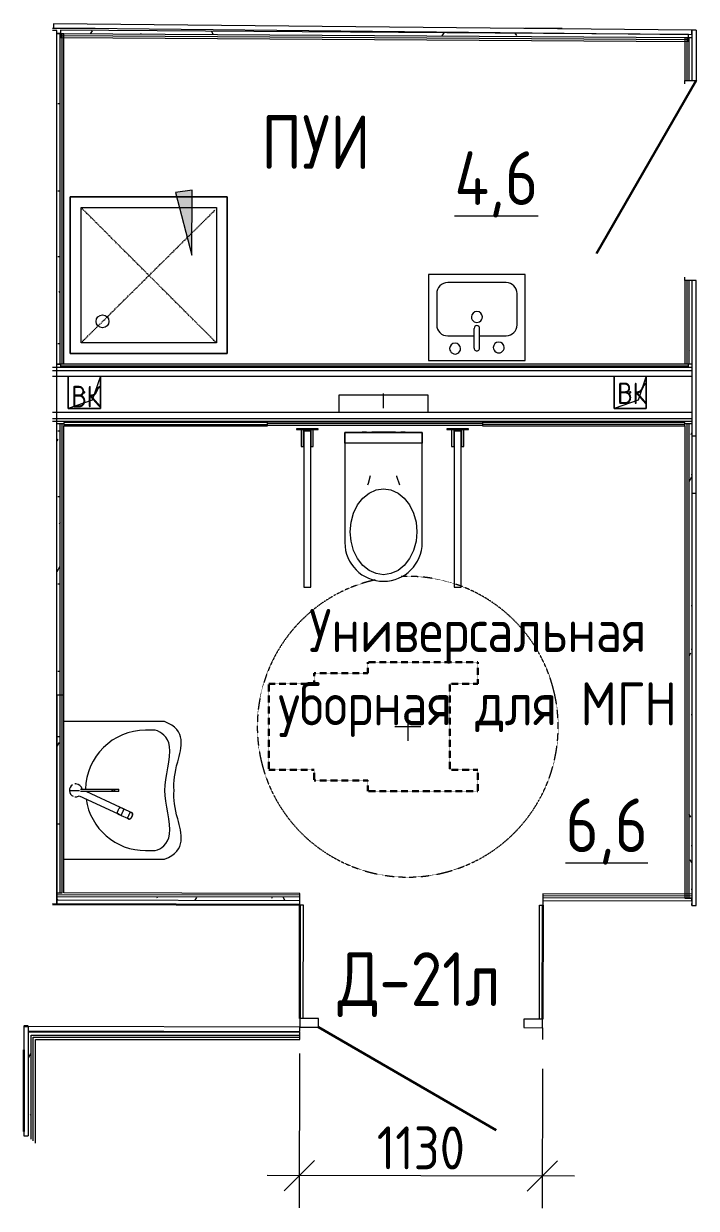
# Model space of a CAD drawing. Header units: millimetres. Extents: x -11345 to 411485, y -9810 to 73012.
# Drawn here: x -6325 to -3196, y 21792 to 27306 of the extents above; entities that cross this region are included whole.
import ezdxf

# ---------------------------------------------------------------- set-up
doc = ezdxf.new("R2010")
doc.units = ezdxf.units.MM
doc.linetypes.add('200_ШТРИХ__ш1_п0_6_', pattern=[1.6, 1, -0.6])
doc.linetypes.add('Hidden', pattern=[7.14375, 4.7625, -2.38125])
for name, color, linetype, lineweight in [('Аннотация', 7, 'Continuous', 18), ('Двери', 7, 'Continuous', 9), ('Марки дверей', 7, 'Continuous', 20), ('Марки помещений', 7, 'Continuous', 20), ('Мебель', 7, 'Continuous', 18), ('Обобщенные модели', 7, 'Continuous', 18), ('Перекрытие', 7, 'Continuous', 9), ('Размеры', 7, 'Continuous', 5), ('Сантехника', 7, 'Continuous', 18), ('Стены внутренние', 7, 'Continuous', 18), ('Стены несущие', 7, 'Continuous', 30), ('Стены отделка', 7, 'Continuous', 30), ('Стены перегородки', 7, 'Continuous', 30), ('Стены штриховка', 7, 'Continuous', 9)]:
    doc.layers.add(name, color=color, linetype=linetype, lineweight=lineweight)
doc.styles.add('GOST Common_2', font='GOST_Common.ttf', dxfattribs={"width": 0.9, "height": 250})
doc.styles.add('GOST Common_5', font='GOST_Common.ttf', dxfattribs={"width": 0.9, "height": 100})
doc.styles.add('GOST Common_7', font='GOST_Common.ttf', dxfattribs={"width": 0.9, "height": 200})
doc.dimstyles.new('ADSK_Основной_2_мм', dxfattribs={"dimscale": 304.8, "dimtxt": 201.142999, "dimasz": 0.463911, "dimexe": 0.492126, "dimexo": 0.492126, "dimgap": 0.098425, "dimtad": 1, "dimrnd": 0.01, "dimdsep": 46, "dimtxsty": 'GOST Common_7', "dimblk1": 'OBLIQUE', "dimblk2": 'OBLIQUE', "dimsah": 1, "dimcen": 0.09, "dimdle": 0.492126, "dimazin": 2, "dimtfac": 1, "dimtdec": 4, "dimtix": 1, "dimtmove": 0, "dimatfit": 3, "dimfxl": 1, "dimtvp": 1, "dimtolj": 1, "dimtzin": 0, "dimlwd": 20, "dimlwe": 20, "dimarcsym": 2})
pattern_1 = [(0, (-16936.19, 9865.56), (406.4, 101.6), [33.528, -271.272, 33.528, -271.272, -1625.6]), (0, (-16936.19, 9865.56), (406.4, 101.6), [-609.6, 33.528, -576.072, 33.528, -271.272, -711.2]), (0, (-16936.19, 9865.56), (406.4, 101.6), [-1524, 33.528, -169.672, 33.528, -474.472]), (120, (-16783.79, 9916.36), (-291.1882, 301.15272), [33.528, -271.272, 33.528, -271.272, -1625.6]), (120, (-16783.79, 9916.36), (-291.1882, 301.15272), [-609.6, 33.528, -576.072, 33.528, -271.272, -711.2]), (120, (-16783.79, 9916.36), (-291.1882, 301.15272), [-1524, 33.528, -169.672, 33.528, -474.472]), (240, (-16732.99, 10119.56), (-115.2118, -402.75272), [33.528, -271.272, 33.528, -271.272, -1625.6]), (240, (-16732.99, 10119.56), (-115.2118, -402.75272), [-609.6, 33.528, -576.072, 33.528, -271.272, -711.2]), (240, (-16732.99, 10119.56), (-115.2118, -402.75272), [-1524, 33.528, -169.672, 33.528, -474.472])]

# ---------------------------------------------------------------- blocks, each defined once
blk = doc.blocks.new('AC_Дверь_Однопольная_Деревянная - 900х2100Н композитная Д-22л-3421820-План 1-го этажа')
at = {"layer": 'Двери', "lineweight": 30}
blk.add_line((465, 60), (-340.4, 525), dxfattribs=at)
blk = doc.blocks.new('АС_Дверь_Однопольная_Алюминиевая - 1130х2200 алюм ост с мат_плёнкой Д21л-6195236-План 1-го этажа')
at = {"layer": 'Двери'}
for p, q in [((-353, -245), (-440, -245)), ((-440, -245), (-440, -285)), ((-353, -285), (-353, -245)), ((690, -245), (603, -245)), ((603, -245), (603, -285)), ((690, -285), (690, -245)), ((-440, -285), (-353, -285)), ((603, -285), (690, -285))]:
    blk.add_line(p, q, dxfattribs=at)
at = {"layer": 'Двери', "lineweight": 30}
blk.add_line((-353, -285), (474.9, -763), dxfattribs=at)
blk = doc.blocks.new('132_МГН_Поручень для унитаза_тип откидной - ПР 1Р-628968-План 1-го этажа')
at = {"layer": 'Обобщенные модели'}
for p, q in [((-16, 738), (-16, 9.5)), ((16, 738), (-16, 738)), ((16, 9.5), (16, 738)), ((-28.2, 83), (-28.2, 3)), ((-17, 83), (-28.2, 83)), ((-17, 3), (-17, 83)), ((17, 83), (17, 3)), ((28.2, 83), (17, 83)), ((28.2, 3), (28.2, 83)), ((-50, 3), (-50, 0)), ((50, 3), (-50, 3)), ((-17, 3), (-28.2, 3)), ((-16, 9.5), (-16.6, 8.9)), ((-16.6, 8.9), (-16.6, 4.2)), ((16, 9.5), (-16, 9.5)), ((16, 9.5), (16.6, 8.9)), ((16.6, 8.9), (16.6, 4.2)), ((28.2, 3), (17, 3)), ((50, 0), (50, 3)), ((-50, 0), (50, 0))]:
    blk.add_line(p, q, dxfattribs=at)
for centre, start, end in [((-15.3, 4.2), 180, 270), ((15.3, 4.2), 270, 360)]:
    blk.add_arc(centre, 1.24, start, end, dxfattribs=at)
blk = doc.blocks.new('FRT_2D_Символ _разворот МГН_1 - D1_4_Символ доступности разворота МГН _360__-693523-План 1-го этажа')
at = {"layer": 'Мебель', "color": 98, "linetype": '200_ШТРИХ__ш1_п0_6_', "lineweight": 30, "true_color": 0x004000}
for p, q in [((-300, 325.4), (-300, -185.8)), ((-300, 325.4), (-200, 325.4)), ((-200, 195.4), (-200, 325.4)), ((200, 325.4), (300, 325.4)), ((200, 195.4), (200, 325.4)), ((300, 325.4), (300, -185.8)), ((-200, 195.4), (200, 195.4)), ((-300, -185.8), (-250, -185.8)), ((-250, -185.8), (-250, -435.8)), ((300, -185.8), (250, -185.8)), ((250, -185.8), (250, -435.8)), ((-200, -435.8), (-250, -435.8)), ((-200, -435.8), (-200, -645.8)), ((200, -435.8), (250, -435.8)), ((200, -435.8), (200, -645.8)), ((-200, -645.8), (200, -645.8))]:
    blk.add_line(p, q, dxfattribs=at)
at = {"layer": 'Мебель'}
for p, q in [((0, 60.4), (0, -59.6)), ((-65, 0), (65, 0))]:
    blk.add_line(p, q, dxfattribs=at)
at = {"layer": 'Мебель', "color": 1, "linetype": '200_ШТРИХ__ш1_п0_6_', "lineweight": 9, "true_color": 0xff0000}
for start, end in [(360, 182.5419), (192.5117, 360)]:
    blk.add_arc((0, 0), 700, start, end, dxfattribs=at)
blk = doc.blocks.new('SND_Умывальник МГН_Jika - гибкая подводка_ 640х550х165 PN6_3_ ХВ_ГВ накидная гайка BP DN15_ К-гл_кон_ П DN 50-701490-План 1-го этажа')
at = {"layer": 'Сантехника'}
for p, q in [((-320, 468), (-320, 0.1)), ((320, 0.1), (320, 468)), ((-280, 425), (-280, 380)), ((280, 380), (280, 425)), ((100.7, 308.9), (87.1, 279.9)), ((103.7, 314.7), (104, 316.1)), ((116.3, 266.3), (129.8, 295.3)), ((-5, 236.8), (-5, 254.9)), ((5, 254.9), (-5, 254.9)), ((-5, 228.7), (-5, 236.8)), ((5, 236.8), (-5, 236.8)), ((-5, 222.8), (-5, 228.7)), ((5, 228.7), (-5, 228.7)), ((-5, 77.2), (-5, 222.8)), ((-5, 222.8), (5, 222.8)), ((79, 262.4), (5, 103.7)), ((5, 254.9), (5, 236.8)), ((5, 236.8), (5, 228.7)), ((5, 228.7), (5, 222.8)), ((5, 222.8), (5, 77)), ((24.9, 70.3), (108.1, 248.8)), ((0, 25), (0, 72.9))]:
    blk.add_line(p, q, dxfattribs=at)
at = {"layer": 'Сантехника', "flags": 128}
for points in [[(79, 262.4), (83, 270.9), (87.1, 279.9)], [(87.1, 279.9), (83, 270.9), (79, 262.4)], [(100.7, 308.9), (102.9, 313.7), (104, 316.1)], [(104, 316.1), (102.9, 313.7), (100.7, 308.9)], [(104, 316.1), (104.9, 317.3), (106.2, 318.3)], [(108, 318.9), (110.1, 319.2), (112.5, 319.2), (115.1, 318.8), (117.8, 318.1), (120.6, 317.1), (123.3, 315.9), (125.8, 314.4), (128.1, 312.8), (130.1, 311), (131.6, 309.2), (132.7, 307.4), (133.4, 305.6), (133.5, 304), (133.2, 302.5)], [(133.2, 302.5), (132, 300.1), (129.8, 295.3)], [(129.8, 295.3), (132, 300.1), (133.2, 302.5)], [(133.2, 302.5), (132.3, 301.3), (131, 300.4)], [(116.3, 266.3), (112.1, 257.3), (108.1, 248.8)], [(108.1, 248.8), (112.1, 257.3), (116.3, 266.3)]]:
    blk.add_lwpolyline(points, dxfattribs=at)
at = {"layer": 'Сантехника'}
for centre, radius, start, end in [((0, 380), 280, 180, 268.975), ((0, 380), 280, 278.3259, 360), ((0, 55), 30, 99.6593, 180), ((0, 55), 30, 0, 32.9544), ((0, 55), 30, 180, 188.8637), ((0, 55), 30, 210, 336.7227), ((0, 55), 30, 351.9056, 0)]:
    blk.add_arc(centre, radius, start, end, dxfattribs=at)
for points, knots in [([(0, 512.9), (-41.2, 508.8), (-131.1, 523.5), (-281.1, 574.8), (-320, 468)], [-0.715552, -0.715552, -0.715552, -0.715552, -0.3972744, 0, 0, 0, 0]), ([(320, 468), (281.1, 574.8), (131.1, 523.5), (41.2, 508.8), (0, 512.9)], [-0.715552, -0.715552, -0.715552, -0.715552, -0.3182776, 0, 0, 0, 0]), ([(0, 470), (-61.7, 470), (-229.3, 523.4), (-272.8, 450.8), (-280, 425)], [0, 0, 0, 0, 0.3523534, 0.6664917, 0.6664917, 0.6664917, 0.6664917]), ([(280, 425), (272.8, 450.8), (229.3, 523.4), (61.7, 470), (0, 470)], [0, 0, 0, 0, 0.3141383, 0.6664917, 0.6664917, 0.6664917, 0.6664917]), ([(116.3, 266.3), (116.2, 266.3), (115.9, 266.4), (114.6, 267), (113, 267.7), (111.3, 268.5), (109.4, 269.4), (106.8, 270.5), (103.6, 272), (99.6, 273.9), (96.1, 275.6), (93.4, 276.8), (91.6, 277.7), (90.3, 278.3), (89.1, 278.8), (88.1, 279.4), (87.3, 279.7), (87.1, 279.9), (87.1, 279.9)], [0, 0, 0, 0, 0.055556, 0.111111, 0.166667, 0.222222, 0.277778, 0.333333, 0.444444, 0.555556, 0.666667, 0.75, 0.791667, 0.833333, 0.875, 0.916667, 0.958333, 1, 1, 1, 1]), ([(129.8, 295.3), (129.8, 295.3), (129.5, 295.5), (128.2, 296.2), (126.6, 296.9), (124.9, 297.7), (123.1, 298.6), (120.5, 299.9), (117.3, 301.4), (113.3, 303.2), (109.4, 305), (106.3, 306.5), (103.9, 307.5), (102.4, 308.2), (101, 308.8), (100.7, 308.9), (100.7, 308.9)], [-1, -1, -1, -1, -0.944444, -0.888889, -0.833333, -0.777778, -0.722222, -0.666667, -0.555556, -0.444444, -0.333333, -0.222222, -0.166667, -0.111111, -0.055556, 0, 0, 0, 0]), ([(133.2, 302.5), (133.5, 303.2), (133.7, 304.6), (133.1, 306.7), (132.1, 308.6), (130.8, 310.3), (129.2, 311.9), (127.5, 313.3), (125.7, 314.5), (123.3, 315.9), (120, 317.5), (115.9, 318.8), (112.3, 319.3), (109.4, 319.2), (107.3, 318.8), (105.3, 317.8), (104.3, 316.8), (104, 316.1)], [0, 0, 0, 0, 0.055556, 0.111111, 0.166667, 0.222222, 0.277778, 0.333333, 0.388889, 0.444444, 0.555556, 0.666667, 0.777778, 0.833333, 0.888889, 0.944444, 1, 1, 1, 1]), ([(130.4, 300.1), (130.6, 300.2), (131.1, 300.4), (132.1, 301.1), (132.8, 301.9), (133.2, 302.5)], [0.902576, 0.902576, 0.902576, 0.902576, 0.91666667, 0.94444444, 1, 1, 1, 1]), ([(108.1, 248.8), (108, 248.6), (107.6, 248.3), (106.6, 248.1), (105.3, 248.1), (104, 248.3), (102.6, 248.6), (100.5, 249.1), (97.6, 250.1), (94, 251.5), (90.1, 253.3), (86.3, 255.4), (83.3, 257.3), (81.3, 258.9), (79.9, 260.1), (79, 261.4), (78.8, 262.1), (79, 262.4)], [-1, -1, -1, -1, -0.958333, -0.916667, -0.875, -0.833333, -0.791667, -0.75, -0.666667, -0.555556, -0.444444, -0.333333, -0.222222, -0.166667, -0.111111, -0.055556, 0, 0, 0, 0])]:
    blk.add_open_spline(points, degree=3, knots=knots, dxfattribs=at)
blk.add_open_spline([(104, 316.1), (103.8, 315.7), (103.7, 315.2), (103.7, 314.7)], degree=3, dxfattribs=at)
blk = doc.blocks.new('SND_Унитаз_Jika_Olymp_с_инсталяцией - Унитаз_ выпуск прямой_ установка на пол_693х360х360_ PN30_12_ ХВ резьба HP DN15_ К гл_ кон П DN100-701491-План 1-го этажа')
at = {"layer": 'Сантехника'}
for p, q in [((0, -61.7), (0, 6.3)), ((-208, 0), (-208, -82.1)), ((208, 0), (-208, 0)), ((208, -82.1), (208, 0)), ((-327.5, -125), (-327.5, -122.1)), ((-255, -122.1), (-255, -125)), ((255, -125), (255, -122.1)), ((327.5, -122.1), (327.5, -125)), ((-180, -174), (-180, -687.1)), ((180, -174), (-180, -174)), ((-180, -174), (180, -174)), ((-180, -224), (-180, -174)), ((-100, -173), (-100, -174)), ((-80, -173), (-100, -173)), ((-80, -173), (-100, -173)), ((-80, -174), (-80, -173)), ((-55, -173), (-55, -174)), ((55, -173), (-55, -173)), ((-53.1, -173), (-55, -173)), ((55, -173), (53.1, -173)), ((55, -174), (55, -173)), ((80, -173), (80, -174)), ((100, -173), (80, -173)), ((100, -173), (80, -173)), ((100, -174), (100, -173)), ((180, -687.1), (180, -174)), ((180, -174), (180, -224)), ((180, -224), (-180, -224))]:
    blk.add_line(p, q, dxfattribs=at)
at = {"layer": 'Сантехника', "flags": 128}
for points in [[(-61.7, -376.2), (-71.7, -411.6), (-75, -420.3)], [(75, -420.3), (62.3, -378.9), (61.7, -376.2)], [(0, -836.5), (-34.5, -831.5), (-67.3, -816.7), (-96.6, -792.9), (-121.2, -761.2), (-139.7, -723.3), (-151.1, -681), (-155, -636.5), (-151.1, -592), (-139.7, -549.7), (-121.2, -511.8), (-96.6, -480.1), (-67.3, -456.3), (-34.5, -441.5), (0, -436.5)], [(0, -436.5), (34.5, -441.5), (67.3, -456.3), (96.6, -480.1), (121.2, -511.8), (139.7, -549.7), (151.1, -592), (155, -636.5), (151.1, -681), (139.7, -723.3), (121.2, -761.2), (96.6, -792.9), (67.3, -816.7), (34.5, -831.5), (0, -836.5)]]:
    blk.add_lwpolyline(points, dxfattribs=at)
at = {"layer": 'Сантехника'}
blk.add_arc((0, -687.1), 180, 180, 360, dxfattribs=at)
blk = doc.blocks.new('Shower Tray _1_ - 730 x 730mm-V7-План 1-го этажа')
at = {"layer": 'Сантехника'}
for p, q in [((-365, 365), (-365, -365)), ((365, 365), (-365, 365)), ((-365, -365), (-365, 365)), ((-365, 365), (365, 365)), ((365, -365), (365, 365)), ((365, 365), (365, -365)), ((-315, -315), (-315, 315)), ((-315, 315), (315, 315)), ((315, 315), (315, -315)), ((315, -315), (-315, -315)), ((-365, -365), (365, -365)), ((365, -365), (-365, -365))]:
    blk.add_line(p, q, dxfattribs=at)
at = {"layer": 'Сантехника', "color": 8, "linetype": 'Hidden', "lineweight": 9, "true_color": 0x808080}
for p, q in [((-315, -315), (315, 315)), ((-315, 315), (304.3, -309.7))]:
    blk.add_line(p, q, dxfattribs=at)
at = {"layer": 'Сантехника'}
blk.add_circle((-215, 215), 30, dxfattribs=at)
blk = doc.blocks.new('Sink - Kitchen _11_ - 450 x 400mm-658719-План 1-го этажа')
at = {"layer": 'Сантехника'}
for p, q in [((240.7, 202.3), (-209.3, 202.3)), ((-209.3, 202.3), (-209.3, -197.7)), ((-209.3, 202.3), (-209.3, -197.7)), ((240.7, 202.3), (-209.3, 202.3)), ((240.7, -197.7), (240.7, 202.3)), ((240.7, -197.7), (240.7, 202.3)), ((3, 145.2), (3, 53.1)), ((28.4, 145.2), (28.4, 53.1)), ((3, 88), (-120.4, 88)), ((151.8, 88), (28.4, 88)), ((-171.2, 37.2), (-171.2, -108.8)), ((202.6, -108.8), (202.6, 37.2)), ((-120.4, -159.6), (151.8, -159.6)), ((-209.3, -197.7), (240.7, -197.7)), ((-209.3, -197.7), (240.7, -197.7))]:
    blk.add_line(p, q, dxfattribs=at)
for centre, radius, start, end in [((-85.9, 142.1), 25.4, 360, 180), ((117.3, 147.3), 25.4, 360, 180), ((-85.9, 142.1), 25.4, 180, 0), ((15.7, 145.2), 12.7, 360, 180), ((117.3, 147.3), 25.4, 180, 0), ((-120.4, 37.2), 50.8, 90, 180), ((151.8, 37.2), 50.8, 360, 90), ((15.7, 0), 25.4, 360, 180), ((15.7, 0), 25.4, 180, 0), ((15.7, 53.1), 12.7, 180, 0), ((-120.4, -108.8), 50.8, 180, 270), ((151.8, -108.8), 50.8, 270, 0)]:
    blk.add_arc(centre, radius, start, end, dxfattribs=at)
blk = doc.blocks.new('GM_Отверстие прямоугольное _в плите_ - Отверстие-V18-План 1-го этажа')
at = {"layer": 'Обобщенные модели'}
for p, q in [((-75, -75), (-75, 75)), ((-75, 75), (75, 75)), ((75, 75), (-75, 75)), ((-75, 75), (-75, -75)), ((-37.5, 37.5), (75, 75)), ((75, 75), (75, -75)), ((75, -75), (75, 75)), ((-75, -75), (-37.5, 37.5))]:
    blk.add_line(p, q, dxfattribs=at)
for start, end in [(360, 180), (180, 360), (60, 165), (300, 360), (195, 270)]:
    blk.add_arc((0, 0), 2.5, start, end, dxfattribs=at)
blk = doc.blocks.new('_Oblique')
at = {"color": 0, "linetype": 'ByBlock', "lineweight": -2}
blk.add_line((-0.5, -0.5), (0.5, 0.5), dxfattribs=at)
blk = doc.blocks.new('*D516')
at = {"layer": 'Defpoints', "color": 0, "transparency": 16777216}
for p in [(-5041.3, 22662.3), (-3911.5, 22590.6), (-5042.8, 21944.1)]:
    blk.add_point(p, dxfattribs=at)
at = {"layer": 'Размеры', "color": 0, "transparency": 16777216}
for p, q in [((-5041.6, 22512.3), (-5043.1, 21794.1)), ((-3911.8, 22440.6), (-3913.1, 21791.8)), ((-3762.8, 21941.5), (-5192.8, 21944.4))]:
    blk.add_line(p, q, dxfattribs=at)
at = {"layer": 'Размеры', "color": 0, "transparency": 16777216, "xscale": 141.4, "yscale": 141.4, "zscale": 141.4}
for p, rotation in [((-5042.8, 21944.1), 179.8834480627173), ((-3912.8, 21941.8), 359.8834480627173)]:
    blk.add_blockref('_Oblique', p, dxfattribs=dict(at, rotation=rotation))
at = {"layer": 'Размеры', "color": 0, "lineweight": 20, "transparency": 16777216, "insert": (-4477.5, 22072.9), "char_height": 200, "width": 515.472, "attachment_point": 5, "rotation": 359.8834, "style": 'GOST Common_7'}
blk.add_mtext('\\A1;1130', dxfattribs=at)

msp = doc.modelspace()

# ---------------------------------------------------------------- hatches: boundary and pattern name
at = {"layer": 'Аннотация', "lineweight": 9}
msp.add_hatch(color=256, dxfattribs=at).paths.add_polyline_path([(-5543.37175, 26228.16712), (-5541.44591, 26530.74968), (-5619.82566, 26520.93788)])
at = {"layer": 'Стены внутренние', "lineweight": 9}
h = msp.add_hatch(dxfattribs=at)
h.set_pattern_fill('FP_12', color=256, style=0, pattern_type=2)
h.set_pattern_definition(pattern_1)
h.paths.add_polyline_path([(-6171.1888, 25722.24054), (-6156.1888, 25722.24054), (-6156.1888, 27259.13414), (-6171.1888, 27259.13414), (-6171.1888, 25723.49377)])
h = msp.add_hatch(dxfattribs=at)
h.set_pattern_fill('FP_12', color=256, style=0, pattern_type=2)
h.set_pattern_definition(pattern_1)
h.paths.add_polyline_path([(-3232.67916, 27241.85298), (-3232.58275, 27256.85267), (-6154.58275, 27275.6338), (-6154.67916, 27260.63411), (-3249.1888, 27241.95909)])
h = msp.add_hatch(dxfattribs=at)
h.set_pattern_fill('FP_12', color=256, style=0, pattern_type=2)
h.set_pattern_definition(pattern_1)
h.paths.add_polyline_path([(-3216.1888, 25722.24054), (-3216.1888, 26111.70955), (-3231.1888, 26111.70955), (-3231.1888, 25722.24054)])
h.paths.add_polyline_path([(-3216.1888, 27041.70955), (-3216.1888, 27240.35301), (-3231.1888, 27240.00935), (-3231.1888, 27041.70955)])
h = msp.add_hatch(dxfattribs=at)
h.set_pattern_fill('FP_12', color=256, style=0, pattern_type=2)
h.set_pattern_definition(pattern_1)
h.paths.add_polyline_path([(-6156.1888, 24180.18416), (-6156.1888, 25443.85691), (-6171.1888, 25443.85691), (-6171.1888, 24180.18416)])
h = msp.add_hatch(dxfattribs=at)
h.set_pattern_fill('FP_12', color=256, style=0, pattern_type=2)
h.set_pattern_definition(pattern_1)
h.paths.add_polyline_path([(-3231.1888, 23236.23838), (-3216.1888, 23236.23838), (-3216.1888, 25443.85691), (-3231.1888, 25443.85691), (-3231.1888, 23242.45727)])
h = msp.add_hatch(dxfattribs=at)
h.set_pattern_fill('FP_12', color=256, style=0, pattern_type=2)
h.set_pattern_definition(pattern_1)
h.paths.add_polyline_path([(-6156.13728, 23260.21891), (-6156.1888, 24180.18416), (-6171.13728, 24180.18416), (-6171.13728, 23260.24943)])
h = msp.add_hatch(dxfattribs=at)
h.set_pattern_fill('FP_12', color=256, style=0, pattern_type=2)
h.set_pattern_definition(pattern_1)
h.paths.add_polyline_path([(-3216.19389, 23221.23836), (-3216.1888, 23236.23783), (-3617.29512, 23237.05432), (-3910.16047, 23237.65007), (-3910.19099, 23222.6501), (-3231.1888, 23221.26886)])
h.paths.add_polyline_path([(-5040.18865, 23224.94876), (-5040.22933, 23239.94888), (-6171.15726, 23242.24943), (-6171.1484, 23227.24938), (-5040.22933, 23224.94938)])
h = msp.add_hatch(dxfattribs=at)
h.set_pattern_fill('FP_12', color=256, style=0, pattern_type=2)
h.set_pattern_definition(pattern_1)
h.paths.add_polyline_path([(-6305.44525, 22129.34124), (-6290.44525, 22130.35561), (-6290.44525, 22612.2458), (-6305.44525, 22612.2458), (-6305.44525, 22129.92088)])

# ---------------------------------------------------------------- linework, layer by layer
at = {"layer": 'Аннотация', "lineweight": 9}
for p, q in [((-5541.44591, 26530.74968), (-5619.82566, 26520.93788)), ((-5543.37175, 26228.16712), (-5541.44591, 26530.74968)), ((-5619.82566, 26520.93788), (-5543.37175, 26228.16712))]:
    msp.add_line(p, q, dxfattribs=at)
at = {"layer": 'Перекрытие'}
for p, q in [((-5993.26865, 27284.50613), (-6191.1888, 27284.50613)), ((-6154.68059, 27260.41075), (-6171.1888, 27260.61786)), ((-3819.56546, 27284.50613), (-3995.42882, 27284.50613)), ((-3249.1888, 27025.74054), (-3249.1888, 27041.70955)), ((-3249.1888, 26111.70955), (-3249.1888, 26125.74054)), ((-6171.1888, 25720.74054), (-6154.6888, 25720.74054)), ((-3249.1888, 25720.74054), (-3249.1888, 25722.24054)), ((-5040.22933, 23204.9488), (-5025.22936, 23204.91829)), ((-5025.22936, 23204.91829), (-5026.3075, 22674.91939)), ((-3926.30977, 22672.68175), (-3925.23164, 23202.68066)), ((-3925.23164, 23202.68066), (-3910.23167, 23202.65014))]:
    msp.add_line(p, q, dxfattribs=at)
at = {"layer": 'Стены несущие'}
for p, q in [((-5040.22933, 23204.9488), (-6191.1888, 23207.29011)), ((-5041.30747, 22674.9499), (-5040.22933, 23204.9488)), ((-3910.23167, 23202.65014), (-3911.3098, 22672.65124)), ((-6325.44525, 22639.34124), (-6305.44525, 22639.34124)), ((-5041.38884, 22634.94998), (-5041.38884, 22634.94998)), ((-6325.44525, 22149.34124), (-6325.44525, 22529.34124))]:
    msp.add_line(p, q, dxfattribs=at)
at = {"layer": 'Стены отделка', "lineweight": 9}
for p, q in [((-6186.25491, 27306.43918), (-6186.45513, 27286.44018)), ((-3216.17915, 27276.70481), (-6186.25491, 27306.43918)), ((-6171.1888, 27275.47965), (-6191.1888, 27275.47965)), ((-6186.45513, 27286.44018), (-3216.37936, 27256.70582)), ((-6171.1888, 23207.29011), (-6171.1888, 27275.47965)), ((-6138.1888, 27259.13414), (-6171.1888, 27259.13414)), ((-6154.58275, 27275.6338), (-6154.79485, 27242.63448)), ((-6154.79485, 27242.63448), (-3232.79485, 27223.85335)), ((-3232.58275, 27256.85267), (-6154.58275, 27275.6338)), ((-6138.1888, 25722.24054), (-6138.1888, 27259.13414)), ((-3232.79485, 27223.85335), (-3232.58275, 27256.85267)), ((-3216.37936, 27256.70582), (-3216.17915, 27276.70481)), ((-3196.1888, 27275.74054), (-3216.1888, 27275.74054)), ((-3216.1888, 27275.74054), (-3216.1888, 27240.35301)), ((-3216.1888, 27240.35301), (-3249.1888, 27240.35301)), ((-3249.1888, 27240.35301), (-3249.1888, 27041.70955)), ((-3249.1888, 27041.70955), (-3196.1888, 27041.70955)), ((-3196.1888, 26111.70955), (-3249.1888, 26111.70955)), ((-3249.1888, 26111.70955), (-3249.1888, 25722.24054)), ((-3216.1888, 25705.74054), (-6191.1888, 25705.74054)), ((-6171.1888, 25722.24054), (-6138.1888, 25722.24054)), ((-3232.6888, 25720.74054), (-6154.6888, 25720.74054)), ((-6154.6888, 25720.74054), (-6154.6888, 25705.74054)), ((-3249.1888, 25722.24054), (-3216.1888, 25722.24054)), ((-3232.6888, 25705.74054), (-3232.6888, 25720.74054)), ((-3216.1888, 25722.24054), (-3216.1888, 23201.19762)), ((-6191.1888, 25665.74054), (-3216.1888, 25665.74054)), ((-3216.1888, 25495.74054), (-6191.1888, 25495.74054)), ((-6191.1888, 25455.74054), (-3216.1888, 25455.74054)), ((-6138.1888, 25443.85691), (-6171.1888, 25443.85691)), ((-5191.1888, 25449.85691), (-6138.1888, 25449.85691)), ((-6138.1888, 25449.85691), (-6138.1888, 25443.85691)), ((-6138.1888, 24180.18416), (-6138.1888, 25434.85691)), ((-6138.1888, 25434.85691), (-5191.1888, 25434.85691)), ((-4191.1888, 25452.85691), (-5191.1888, 25452.85691)), ((-5191.1888, 25434.85691), (-5191.1888, 25452.85691)), ((-5191.1888, 25437.85691), (-4191.1888, 25437.85691)), ((-4191.1888, 25452.85691), (-4191.1888, 25434.85691)), ((-3249.1888, 25449.85691), (-4191.1888, 25449.85691)), ((-4191.1888, 25434.85691), (-3249.1888, 25434.85691)), ((-3249.1888, 25443.85691), (-3249.1888, 25449.85691)), ((-3216.1888, 25443.85691), (-3249.1888, 25443.85691)), ((-3249.1888, 25434.85691), (-3249.1888, 23236.23838)), ((-3196.1888, 25385.60217), (-3216.1888, 25385.60217)), ((-3216.1888, 25120.55843), (-3196.1888, 25120.55843)), ((-6138.13728, 24180.18416), (-6171.1888, 24180.18416)), ((-6171.13728, 24180.18416), (-6171.13728, 23260.24943)), ((-6138.13728, 23260.1823), (-6138.13728, 24180.18416)), ((-6171.1484, 23227.24938), (-6171.18909, 23207.24942)), ((-6171.12064, 23260.24939), (-6171.18777, 23227.24946)), ((-5040.12152, 23257.94869), (-6138.13728, 23260.1823)), ((-5040.22933, 23204.9488), (-5040.18865, 23224.94876)), ((-5040.18865, 23224.94876), (-5040.12152, 23257.94869)), ((-3910.19099, 23222.6501), (-3910.23167, 23202.65014)), ((-3910.12386, 23255.65003), (-3910.19099, 23222.6501)), ((-3216.12676, 23254.23829), (-3910.12386, 23255.65003)), ((-3249.1888, 23236.23838), (-3216.1888, 23236.23838)), ((-3216.19389, 23221.23836), (-3216.12676, 23254.23829)), ((-3216.18871, 23201.23831), (-3216.14803, 23221.23827)), ((-6191.1888, 23207.29011), (-6171.1888, 23207.29011)), ((-3216.1888, 23201.19762), (-3196.1888, 23201.19762)), ((-6325.44525, 22639.34124), (-6325.44525, 22129.34124)), ((-6305.44525, 22639.34124), (-6305.44525, 22129.34124)), ((-5041.43502, 22612.2458), (-6305.44525, 22612.2458)), ((-5041.50622, 22577.2458), (-5041.43502, 22612.2458)), ((-5041.42952, 22614.95002), (-5041.38884, 22634.94998)), ((-3911.43268, 22612.2458), (-3911.50388, 22577.2458)), ((-3911.39117, 22632.65132), (-3911.43186, 22612.65136)), ((-6270.44525, 22094.34124), (-6270.44525, 22577.2458)), ((-6270.44525, 22577.2458), (-5041.50622, 22577.2458)), ((-6325.44525, 22129.34124), (-6305.44525, 22129.34124))]:
    msp.add_line(p, q, dxfattribs=at)
msp.add_lwpolyline([(-5041.38884, 22634.94998), (-6305.42491, 22637.48187), (-6305.46559, 22617.48191), (-5041.42952, 22614.95002)], dxfattribs=at)
at = {"layer": 'Стены перегородки', "lineweight": 18}
for p, q in [((-3196.1888, 27275.74054), (-3196.1888, 27041.70955)), ((-3196.1888, 23201.19762), (-3196.1888, 26111.70955))]:
    msp.add_line(p, q, dxfattribs=at)
at = {"layer": 'Стены штриховка'}
for p, q in [((-6156.1888, 25722.24054), (-6156.1888, 27259.13414)), ((-6154.73701, 27251.6343), (-3232.73701, 27232.85316)), ((-6154.67916, 27260.63411), (-3232.67916, 27241.85298)), ((-6147.1888, 25722.24054), (-6147.1888, 27259.13414)), ((-3240.1888, 27240.35301), (-3240.1888, 27041.70955)), ((-3231.1888, 27240.35301), (-3231.1888, 27041.70955)), ((-3216.1888, 27240.35301), (-3216.1888, 27041.70955)), ((-3240.1888, 26111.70955), (-3240.1888, 25722.24054)), ((-3231.1888, 26111.70955), (-3231.1888, 25722.24054)), ((-3216.1888, 26111.70955), (-3216.1888, 25722.24054)), ((-3232.6888, 25711.74054), (-6154.6888, 25711.74054)), ((-6191.1888, 25692.74054), (-3216.1888, 25692.74054)), ((-6191.1888, 25468.74054), (-3216.1888, 25468.74054)), ((-6156.1888, 24180.18416), (-6156.1888, 25443.85691)), ((-6147.1888, 24180.18416), (-6147.1888, 25443.85691)), ((-6138.1888, 25440.85691), (-5191.1888, 25440.85691)), ((-6138.1888, 25440.85691), (-6138.1888, 25434.85691)), ((-5191.1888, 25446.85691), (-4191.1888, 25446.85691)), ((-3249.1888, 25440.85691), (-4191.1888, 25440.85691)), ((-3249.1888, 25434.85691), (-3249.1888, 25440.85691)), ((-3240.1888, 25443.85691), (-3240.1888, 23236.23838)), ((-3231.1888, 25443.85691), (-3231.1888, 23236.23838)), ((-6156.13728, 23260.21891), (-6156.13728, 24180.18416)), ((-6147.13728, 23260.20061), (-6147.13728, 24180.18416)), ((-6171.18777, 23227.24946), (-5040.18865, 23224.94876)), ((-5040.15814, 23239.94873), (-6171.15726, 23242.24943)), ((-5040.13983, 23248.94871), (-6171.13895, 23251.24941)), ((-6171.13728, 23260.24943), (-6147.13728, 23260.20061)), ((-3216.14803, 23221.23827), (-3910.19099, 23222.6501)), ((-3216.16337, 23236.23833), (-3910.16047, 23237.65007)), ((-3216.14507, 23245.23831), (-3910.14217, 23246.65005)), ((-6290.44525, 22114.34124), (-6290.44525, 22597.2458)), ((-6290.44525, 22597.2458), (-5041.46553, 22597.2458)), ((-6281.44525, 22105.34124), (-6281.44525, 22588.2458)), ((-6281.44525, 22588.2458), (-5041.48384, 22588.2458))]:
    msp.add_line(p, q, dxfattribs=at)

# ---------------------------------------------------------------- block references
at = {"layer": 'Двери', "color": 8, "true_color": 0x7f7f7f, "rotation": 89.99999999999991}
msp.add_blockref('AC_Дверь_Однопольная_Деревянная - 900х2100Н композитная Д-22л-3421820-План 1-го этажа', (-3136.1888, 26576.70955), dxfattribs=at)
at = {"layer": 'Двери', "rotation": 359.8834480627135}
msp.add_blockref('АС_Дверь_Однопольная_Алюминиевая - 1130х2200 алюм ост с мат_плёнкой Д21л-6195236-План 1-го этажа', (-4600.80999, 22919.05434), dxfattribs=at)
at = {"layer": 'Мебель', "color": 1, "true_color": 0xff0000, "rotation": 269.9999999999996}
msp.add_blockref('FRT_2D_Символ _разворот МГН_1 - D1_4_Символ доступности разворота МГН _360__-693523-План 1-го этажа', (-4538.6888, 24033.63573), dxfattribs=at)
at = {"layer": 'Обобщенные модели', "rotation": 180}
for p in [(-6043.6888, 25590.74054), (-3503.6888, 25590.74054)]:
    msp.add_blockref('GM_Отверстие прямоугольное _в плите_ - Отверстие-V18-План 1-го этажа', p, dxfattribs=at)
at = {"layer": 'Сантехника'}
for name, p, rotation in [('Shower Tray _1_ - 730 x 730mm-V7-План 1-го этажа', (-5743.6888, 26135.74054), 89.99999999999962), ('Sink - Kitchen _11_ - 450 x 400mm-658719-План 1-го этажа', (-4201.09956, 25941.28594), 180), ('132_МГН_Поручень для унитаза_тип откидной - ПР 1Р-628968-План 1-го этажа', (-5006.1888, 25420.74054), 180), ('132_МГН_Поручень для унитаза_тип откидной - ПР 1Р-628968-План 1-го этажа', (-4306.1888, 25420.74054), 180), ('SND_Умывальник МГН_Jika - гибкая подводка_ 640х550х165 PN6_3_ ХВ_ГВ накидная гайка BP DN15_ К-гл_кон_ П DN 50-701490-План 1-го этажа', (-6138.1888, 23737.21292), 270.0000000000037)]:
    msp.add_blockref(name, p, dxfattribs=dict(at, rotation=rotation))
msp.add_blockref('SND_Унитаз_Jika_Olymp_с_инсталяцией - Унитаз_ выпуск прямой_ установка на пол_693х360х360_ PN30_12_ ХВ резьба HP DN15_ К гл_ кон П DN100-701491-План 1-го этажа', (-4651.1888, 25577.85691), dxfattribs=at)

# ---------------------------------------------------------------- texts
at = {"layer": 'Аннотация', "color": 251, "lineweight": 9, "true_color": 0x4b4b4b, "char_height": 100, "width": 156.348, "attachment_point": 1, "line_spacing_factor": 1.022766, "style": 'GOST Common_5'}
for insert in [(-6104.40133, 25620.69526), (-3564.40133, 25635.69526)]:
    msp.add_mtext('\\pxt3.6,7.2,10.8,14.4,18,21.6,25.2,28.8,32.4,36,39.6,43.2,46.8,50.4,54,57.6,61.2,64.8,68.4,72,75.6,79.2,82.8,86.4,90,93.6,97.2,100.8,104.4,108,111.6,115.2;{ВК}', dxfattribs=dict(at, insert=insert))
at = {"layer": 'Марки дверей', "lineweight": 9, "insert": (-4486.20326, 22833.02866), "char_height": 250, "width": 803.7, "attachment_point": 5, "line_spacing_factor": 1.022766, "style": 'GOST Common_2'}
msp.add_mtext('\\pxqc,t1.8,3.6,5.4,7.2,9,10.8,12.6,14.4,16.2,18,19.8,21.6,23.4,25.2,27,28.8,30.6,32.4,34.2,36,37.8,39.6,41.4,43.2,45,46.8,48.6,50.4,52.2,54,55.8,57.6;{Д-21л}', dxfattribs=at)
at = {"layer": 'Марки помещений', "lineweight": 9, "attachment_point": 5, "line_spacing_factor": 1.022766, "style": 'GOST Common_2'}
for s, insert, char_height, width in [('\\pxqc,t1.8,3.6,5.4,7.2,9,10.8,12.6,14.4,16.2,18,19.8,21.6,23.4,25.2,27,28.8,30.6,32.4,34.2,36,37.8,39.6,41.4,43.2,45,46.8,48.6,50.4,52.2,54,55.8,57.6;{ПУИ}', (-4966.11671, 26755.33672), 250, 541.8), ('\\pxqc,t1.8,3.6,5.4,7.2,9,10.8,12.6,14.4,16.2,18,19.8,21.6,23.4,25.2,27,28.8,30.6,32.4,34.2,36,37.8,39.6,41.4,43.2,45,46.8,48.6,50.4,52.2,54,55.8,57.6;{\\L4,6}', (-4126.3809, 26558.22365), 250, 423), ('\\pxqc,t1.8,3.6,5.4,7.2,9,10.8,12.6,14.4,16.2,18,19.8,21.6,23.4,25.2,27,28.8,30.6,32.4,34.2,36,37.8,39.6,41.4,43.2,45,46.8,48.6,50.4,52.2,54,55.8,57.6;Универсальная уборная для МГН', (-4213.32284, 24283.63573), 200, 2464.9779925), ('\\pxqc,t1.8,3.6,5.4,7.2,9,10.8,12.6,14.4,16.2,18,19.8,21.6,23.4,25.2,27,28.8,30.6,32.4,34.2,36,37.8,39.6,41.4,43.2,45,46.8,48.6,50.4,52.2,54,55.8,57.6;{\\L6,6}', (-3613.11577, 23545.76954), 250, 405)]:
    msp.add_mtext(s, dxfattribs=dict(at, insert=insert, char_height=char_height, width=width))

# ---------------------------------------------------------------- dimensions: what is measured, and where the dimension line sits
at = {"layer": 'Размеры', "lineweight": 20}
dim = msp.add_linear_dim(base=(-5042.79422, 21944.07935), p1=(-3911.47682, 22590.55005), p2=(-5041.33318, 22662.30957), angle=359.88344806, dimstyle='ADSK_Основной_2_мм', override={"dimpost": '<>', "dimfxl": 1132.132868, "dimlwd": 65535, "dimlwe": 65535}, dxfattribs=at)
dim.commit()
dim.dimension.update_dxf_attribs({"geometry": '*D516', "text_midpoint": (-4477.53094, 22072.92975)})

doc.saveas('drawing.dxf')
